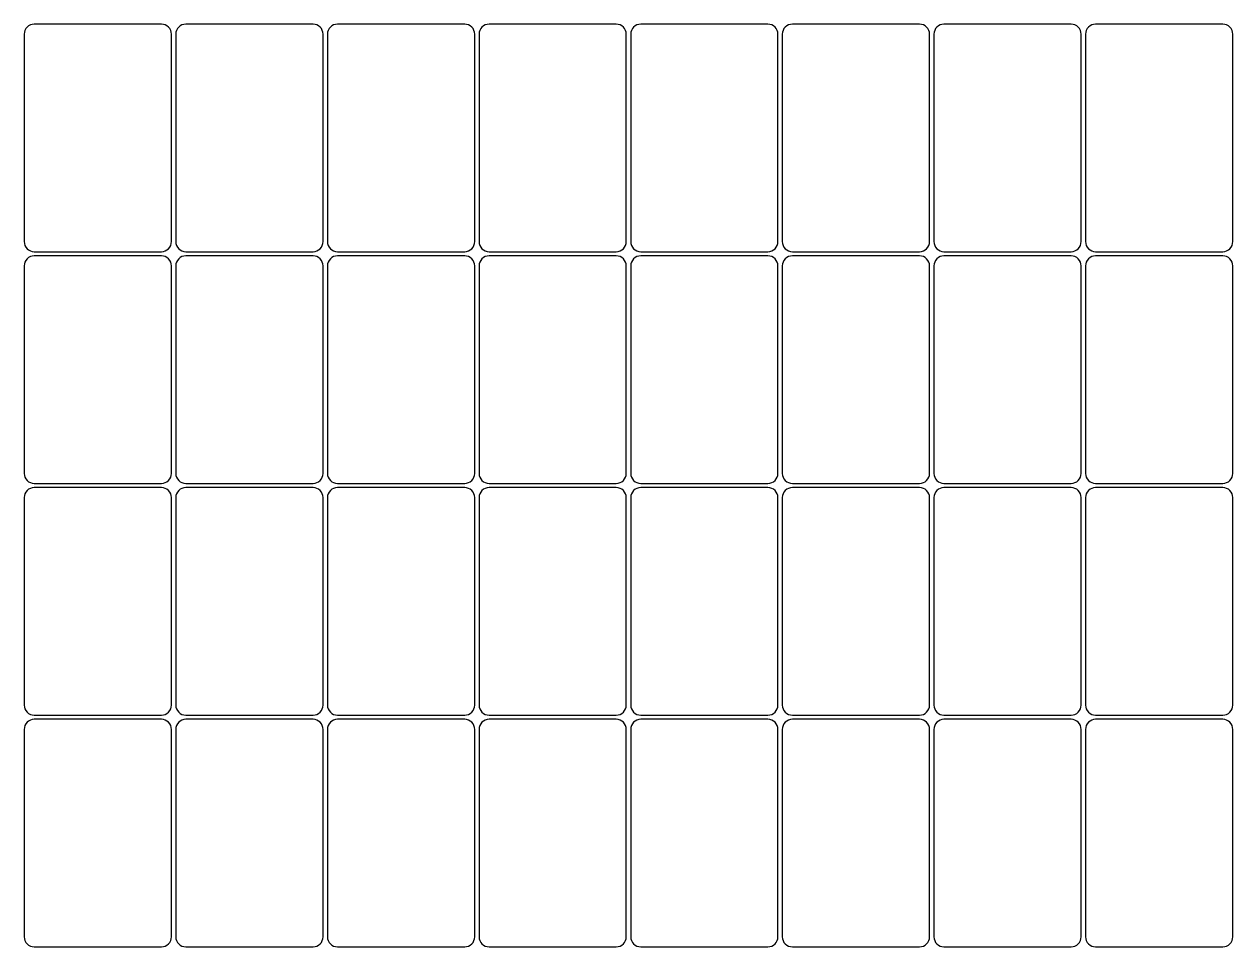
# Model space of a CAD drawing. Header units: millimetres. Extents: x 29 to 391, y -286 to -11.
import ezdxf

# ---------------------------------------------------------------- set-up
doc = ezdxf.new("R2010")
doc.units = ezdxf.units.MM

msp = doc.modelspace()

# ---------------------------------------------------------------- linework, layer by layer
for points in [[(70.46, -78.67, 0.414214), (73.46, -75.67), (73.46, -13.67, 0.414214), (70.46, -10.67), (32.46, -10.67, 0.414214), (29.46, -13.67), (29.46, -75.67, 0.414214), (32.46, -78.67)], [(115.76, -78.67, 0.414214), (118.76, -75.67), (118.76, -13.67, 0.414214), (115.76, -10.67), (77.76, -10.67, 0.414214), (74.76, -13.67), (74.76, -75.67, 0.414214), (77.76, -78.67)], [(161.06, -78.67, 0.414214), (164.06, -75.67), (164.06, -13.67, 0.414214), (161.06, -10.67), (123.06, -10.67, 0.414214), (120.06, -13.67), (120.06, -75.67, 0.414214), (123.06, -78.67)], [(206.35, -78.67, 0.414214), (209.35, -75.67), (209.35, -13.67, 0.414214), (206.35, -10.67), (168.35, -10.67, 0.414214), (165.35, -13.67), (165.35, -75.67, 0.414214), (168.35, -78.67)], [(251.65, -78.67, 0.414214), (254.65, -75.67), (254.65, -13.67, 0.414214), (251.65, -10.67), (213.65, -10.67, 0.414214), (210.65, -13.67), (210.65, -75.67, 0.414214), (213.65, -78.67)], [(296.95, -78.67, 0.414214), (299.95, -75.67), (299.95, -13.67, 0.414214), (296.95, -10.67), (258.95, -10.67, 0.414214), (255.95, -13.67), (255.95, -75.67, 0.414214), (258.95, -78.67)], [(342.24, -78.67, 0.414214), (345.24, -75.67), (345.24, -13.67, 0.414214), (342.24, -10.67), (304.24, -10.67, 0.414214), (301.24, -13.67), (301.24, -75.67, 0.414214), (304.24, -78.67)], [(387.54, -78.67, 0.414214), (390.54, -75.67), (390.54, -13.67, 0.414214), (387.54, -10.67), (349.54, -10.67, 0.414214), (346.54, -13.67), (346.54, -75.67, 0.414214), (349.54, -78.67)], [(70.46, -147.93, 0.414214), (73.46, -144.93), (73.46, -82.93, 0.414214), (70.46, -79.93), (32.46, -79.93, 0.414214), (29.46, -82.93), (29.46, -144.93, 0.414214), (32.46, -147.93)], [(115.76, -147.93, 0.414214), (118.76, -144.93), (118.76, -82.93, 0.414214), (115.76, -79.93), (77.76, -79.93, 0.414214), (74.76, -82.93), (74.76, -144.93, 0.414214), (77.76, -147.93)], [(161.06, -147.93, 0.414214), (164.06, -144.93), (164.06, -82.93, 0.414214), (161.06, -79.93), (123.06, -79.93, 0.414214), (120.06, -82.93), (120.06, -144.93, 0.414214), (123.06, -147.93)], [(206.35, -147.93, 0.414214), (209.35, -144.93), (209.35, -82.93, 0.414214), (206.35, -79.93), (168.35, -79.93, 0.414214), (165.35, -82.93), (165.35, -144.93, 0.414214), (168.35, -147.93)], [(251.65, -147.93, 0.414214), (254.65, -144.93), (254.65, -82.93, 0.414214), (251.65, -79.93), (213.65, -79.93, 0.414214), (210.65, -82.93), (210.65, -144.93, 0.414214), (213.65, -147.93)], [(296.95, -147.93, 0.414214), (299.95, -144.93), (299.95, -82.93, 0.414214), (296.95, -79.93), (258.95, -79.93, 0.414214), (255.95, -82.93), (255.95, -144.93, 0.414214), (258.95, -147.93)], [(342.24, -147.93, 0.414214), (345.24, -144.93), (345.24, -82.93, 0.414214), (342.24, -79.93), (304.24, -79.93, 0.414214), (301.24, -82.93), (301.24, -144.93, 0.414214), (304.24, -147.93)], [(387.54, -147.93, 0.414214), (390.54, -144.93), (390.54, -82.93, 0.414214), (387.54, -79.93), (349.54, -79.93, 0.414214), (346.54, -82.93), (346.54, -144.93, 0.414214), (349.54, -147.93)], [(70.46, -217.18, 0.414214), (73.46, -214.18), (73.46, -152.18, 0.414214), (70.46, -149.18), (32.46, -149.18, 0.414214), (29.46, -152.18), (29.46, -214.18, 0.414214), (32.46, -217.18)], [(115.76, -217.18, 0.414214), (118.76, -214.18), (118.76, -152.18, 0.414214), (115.76, -149.18), (77.76, -149.18, 0.414214), (74.76, -152.18), (74.76, -214.18, 0.414214), (77.76, -217.18)], [(161.06, -217.18, 0.414214), (164.06, -214.18), (164.06, -152.18, 0.414214), (161.06, -149.18), (123.06, -149.18, 0.414214), (120.06, -152.18), (120.06, -214.18, 0.414214), (123.06, -217.18)], [(206.35, -217.18, 0.414214), (209.35, -214.18), (209.35, -152.18, 0.414214), (206.35, -149.18), (168.35, -149.18, 0.414214), (165.35, -152.18), (165.35, -214.18, 0.414214), (168.35, -217.18)], [(251.65, -217.18, 0.414214), (254.65, -214.18), (254.65, -152.18, 0.414214), (251.65, -149.18), (213.65, -149.18, 0.414214), (210.65, -152.18), (210.65, -214.18, 0.414214), (213.65, -217.18)], [(296.95, -217.18, 0.414214), (299.95, -214.18), (299.95, -152.18, 0.414214), (296.95, -149.18), (258.95, -149.18, 0.414214), (255.95, -152.18), (255.95, -214.18, 0.414214), (258.95, -217.18)], [(342.24, -217.18, 0.414214), (345.24, -214.18), (345.24, -152.18, 0.414214), (342.24, -149.18), (304.24, -149.18, 0.414214), (301.24, -152.18), (301.24, -214.18, 0.414214), (304.24, -217.18)], [(387.54, -217.18, 0.414214), (390.54, -214.18), (390.54, -152.18, 0.414214), (387.54, -149.18), (349.54, -149.18, 0.414214), (346.54, -152.18), (346.54, -214.18, 0.414214), (349.54, -217.18)], [(70.46, -286.44, 0.414214), (73.46, -283.44), (73.46, -221.44, 0.414214), (70.46, -218.44), (32.46, -218.44, 0.414214), (29.46, -221.44), (29.46, -283.44, 0.414214), (32.46, -286.44)], [(115.76, -286.44, 0.414214), (118.76, -283.44), (118.76, -221.44, 0.414214), (115.76, -218.44), (77.76, -218.44, 0.414214), (74.76, -221.44), (74.76, -283.44, 0.414214), (77.76, -286.44)], [(161.06, -286.44, 0.414214), (164.06, -283.44), (164.06, -221.44, 0.414214), (161.06, -218.44), (123.06, -218.44, 0.414214), (120.06, -221.44), (120.06, -283.44, 0.414214), (123.06, -286.44)], [(206.35, -286.44, 0.414214), (209.35, -283.44), (209.35, -221.44, 0.414214), (206.35, -218.44), (168.35, -218.44, 0.414214), (165.35, -221.44), (165.35, -283.44, 0.414214), (168.35, -286.44)], [(251.65, -286.44, 0.414214), (254.65, -283.44), (254.65, -221.44, 0.414214), (251.65, -218.44), (213.65, -218.44, 0.414214), (210.65, -221.44), (210.65, -283.44, 0.414214), (213.65, -286.44)], [(296.95, -286.44, 0.414214), (299.95, -283.44), (299.95, -221.44, 0.414214), (296.95, -218.44), (258.95, -218.44, 0.414214), (255.95, -221.44), (255.95, -283.44, 0.414214), (258.95, -286.44)], [(342.24, -286.44, 0.414214), (345.24, -283.44), (345.24, -221.44, 0.414214), (342.24, -218.44), (304.24, -218.44, 0.414214), (301.24, -221.44), (301.24, -283.44, 0.414214), (304.24, -286.44)], [(387.54, -286.44, 0.414214), (390.54, -283.44), (390.54, -221.44, 0.414214), (387.54, -218.44), (349.54, -218.44, 0.414214), (346.54, -221.44), (346.54, -283.44, 0.414214), (349.54, -286.44)]]:
    msp.add_lwpolyline(points, format="xyb", close=True)

doc.saveas('drawing.dxf')
